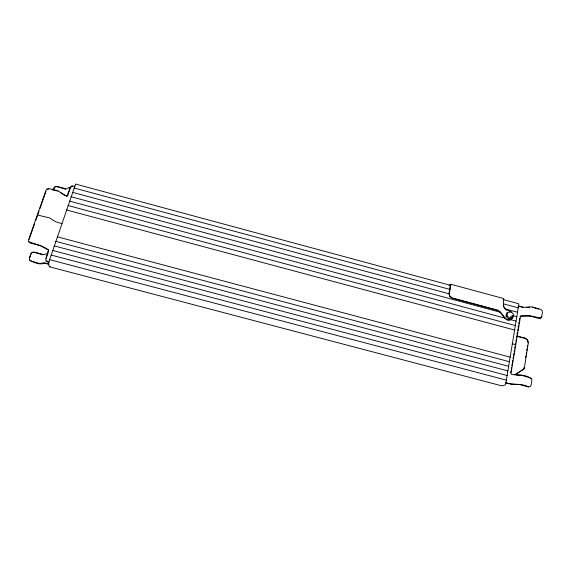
<?xml version="1.0" encoding="UTF-8"?>
<svg xmlns="http://www.w3.org/2000/svg" width="571" height="571" viewBox="0 0 571 571"><rect width="100%" height="100%" fill="white"/><g stroke="black" fill="none" stroke-linecap="round" stroke-linejoin="round"><path stroke-width="0.86" d="M506.013 316.284L506.57 312.951L510.767 311.523L513.393 313.971L512.837 317.312L508.633 318.732L507.212 317.569L506.013 316.284L507.027 315.749L507.583 312.408M450.626 285.364L75.615 184.062L48.128 264.095L49.627 266.828L502.08 385.932L505.221 384.954L505.749 383.912L518.811 304.393L518.575 303.722L503.094 299.539M524.092 367.267L523.814 369.023L515.113 374.605M525.627 357.617L525.905 355.869M526.184 354.113L526.462 352.357M526.74 350.601L527.019 348.852M527.297 347.097L527.575 345.341M510.738 372.656L511.016 370.914M511.302 369.173L511.587 367.438M511.873 365.697L512.151 363.963M512.437 362.221L512.722 360.479M513.008 358.745L513.286 357.003M513.572 355.262L513.857 353.528M514.143 351.786L514.421 350.044M514.707 348.31L514.992 346.568M515.563 343.071L515.27 344.827L515.656 344.67L512.216 343.749M515.849 341.315L516.134 339.559M516.42 337.804L516.705 336.048M516.991 334.285L517.283 332.529M517.569 330.773L517.854 329.017M518.14 327.262L518.425 325.499M518.711 323.743L518.996 321.987M519.289 320.231L519.574 318.475M512.758 315.734L512.166 318.304L510.217 319.953L507.59 320.117C502.744 318.233 501.888 311.673 496.799 310.217L451.897 298.126L449.598 296.392L448.984 293.63L450.355 285.065M512.929 316.398L512.537 318.111L510.595 319.76L507.962 319.924C503.108 318.04 502.252 311.473 497.155 310.017L452.203 297.912L449.898 296.171L449.284 293.408L450.854 284.379L449.106 285.272M46.244 258.335L48.692 250.219L40.22 245.623L30.434 243.089L28.964 241.997M53.167 189.965L53.917 187.823L55.137 186.51L57.014 186.382L66.357 188.965L69.298 187.466L70.775 187.552M29.499 258.385L31.07 253.881L32.333 252.496L34.274 252.325L43.046 254.802M53.503 189.572L55.216 186.838L57.1 186.703L65.622 189.222M29.121 239.37L34.688 223.525M35.859 220.192L37.329 216.024M37.622 215.188L39.056 211.099M39.92 208.643L45.958 191.456M50.105 266.179L49.627 266.828M541.279 316.855L540.394 318.218L538.796 318.447L529.981 315.999L523.243 316.413L520.888 316.07L519.86 316.719M514.742 374.961L524.199 368.895L528.375 342.55L527.675 339.831L525.334 338.153L516.962 336.026M509.746 312.066L510.767 311.523M510.524 316.719L512.001 315.956M508.633 318.732L512.837 317.312M47.486 189.244L48.756 189.087M72.938 186.189L71.682 186.317L70.461 187.666L67.771 195.518L67.264 196.031L66.043 196.01M66.336 196.11L66.928 196.053M526.355 307.476L529.717 307.241M516.298 375.118L521.601 375.34M48.071 253.852L46.572 253.688L43.76 254.652L34.16 252.068L32.219 252.239L30.955 253.631L29.385 258.135L29.656 260.176C33.86 262.375 39.556 265.344 44.388 263.124L47.9 263.945M523.407 307.526L518.075 306.127M51.968 189.636L57.978 191.092M517.433 336.483L524.949 338.317L527.297 339.988L527.989 342.707M52.632 250.455L507.976 370.922M51.069 255.03L507.212 375.532M49.506 259.627L506.456 380.165M49.106 262.267L45.944 260.697L45.787 258.884L48.514 249.934C42.711 245.423 35.238 244.224 28.686 241.683L28.55 239.884L45.994 190.264L47.236 188.873L49.142 188.63L57.742 190.721L64.994 195.275L67.114 195.689L70.319 187.309L71.539 185.96L75.051 186.21M505.271 382.499C512.822 385.439 521.202 382.884 528.582 386.845M505.72 382.834L510.966 384.19L520.117 384.676L528.104 386.938L530.223 386.574L531.144 385.132L531.865 380.464L531.458 378.644C525.805 374.562 518.318 374.933 511.73 374.555L510.974 373.398L520.616 315.999C527.918 314.628 533.935 316.741 540.873 318.047L541.758 316.684L542.45 312.237L542.05 310.496L540.658 309.382L531.844 306.855L523.835 307.312L518.454 305.92M49.242 264.073L44.053 262.774L39.842 263.552L31.027 261.075L29.535 259.926M57.293 236.815L510.231 357.16M55.744 241.347L509.482 361.736M54.188 245.894L508.725 366.318M67.97 205.517L515.413 325.584M66.457 209.942L514.685 330.052M61.882 223.596L55.858 221.848L49.52 217.901L37.486 215.017M73.959 187.966L450.291 289.504M503.686 303.915L518.325 307.862M72.467 192.334L449.584 293.944M504.685 308.79L517.604 312.273M70.975 196.717L500.517 312.294M513.429 315.77L516.876 316.698M69.476 201.106L504.957 318.126M510.124 319.517L516.148 321.138M450.526 284.187L503.365 298.469L503.793 298.683L503.287 302.794L503.979 306.884C505.585 310.181 509.182 310.346 511.63 312.494M522.394 375.568L529.56 377.609M532.436 307.241L538.639 309.097M65.065 195.653L60.29 192.441M46.123 260.968L47.614 262.096M530.038 377.995L530.98 378.751M507.027 315.749L509.653 318.204M504.193 307.712L506.52 310.21M503.337 305.449L503.615 307.084M503.415 299.475L503.429 300.011"/></g></svg>
